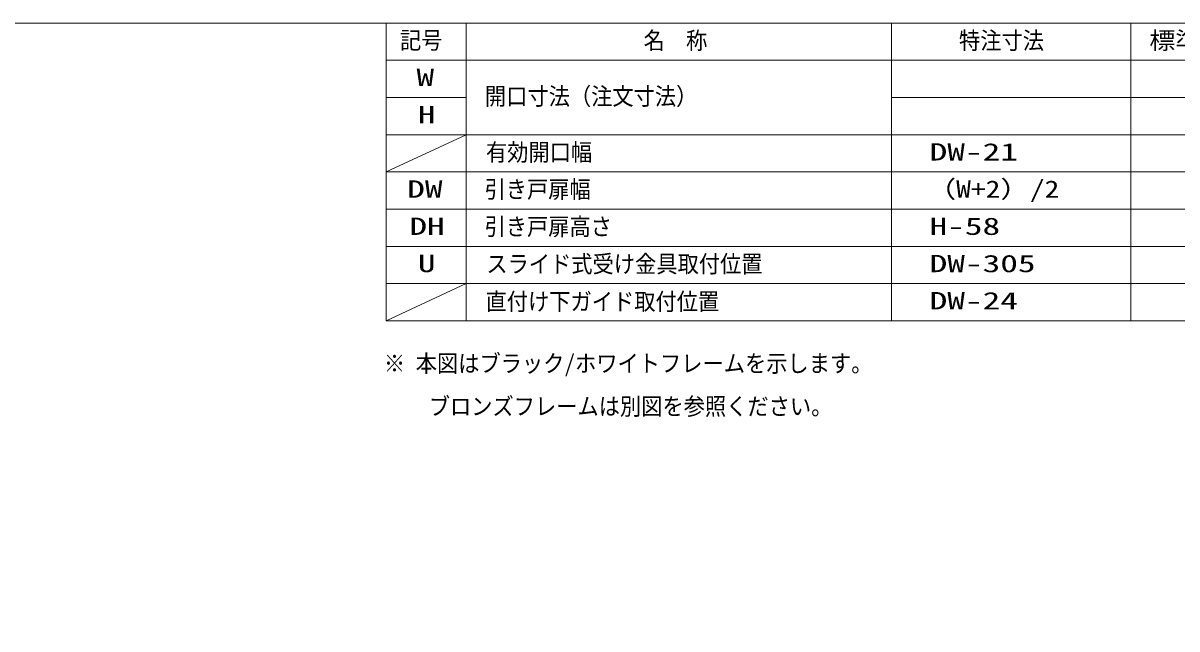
# Model space of a CAD drawing. Units: millimetres, scale not verified. Extents: x -6062 to 6062, y -3045 to 3045.
# Drawn here: x -771 to 1399, y 1631 to 2770 of the extents above; entities that cross this region are included whole.
import ezdxf
from ezdxf.enums import TextEntityAlignment as Align

# ---------------------------------------------------------------- set-up
doc = ezdxf.new("R2010")
doc.units = ezdxf.units.MM
doc.header["$LTSCALE"] = 20
doc.layers.add('0-5_1図面枠', color=7, linetype='Continuous', lineweight=9)
doc.styles.add('ＭＳ ゴシック', font='')
doc.styles.get('ＭＳ ゴシック').set_extended_font_data('MS Gothic')

# ---------------------------------------------------------------- blocks, each defined once
blk = doc.blocks.new('グループ-99')
at = {"layer": '0-5_1図面枠'}
blk.add_lwpolyline([(-80000, 55400), (80000, 55400), (80000, -55400), (-80000, -55400)], close=True, dxfattribs=at)
blk = doc.blocks.new('図面枠')
at = {"layer": '0-5_1図面枠'}
blk.add_blockref('グループ-99', (0, 0), dxfattribs=at)
blk = doc.blocks.new('グループ-101')
at = {"layer": '0-5_1図面枠'}
for p, q in [((37000, 55400), (37000, 44200)), ((53000, 55400), (53000, 44200)), ((62000, 55400), (62000, 44200)), ((80000, 54000), (34000, 54000)), ((37000, 52600), (34000, 52600)), ((80000, 52600), (53000, 52600)), ((80000, 51200), (34000, 51200)), ((37000, 51200), (34000, 49800)), ((80000, 49800), (34000, 49800)), ((80000, 48400), (34000, 48400)), ((80000, 48400), (34000, 48400)), ((80000, 47000), (34000, 47000)), ((80000, 47000), (34000, 47000)), ((37000, 45600), (34000, 44200)), ((80000, 45600), (34000, 45600))]:
    blk.add_line(p, q, dxfattribs=at)
blk.add_lwpolyline([(34000, 55400), (80000, 55400), (80000, 44200), (34000, 44200)], close=True, dxfattribs=at)
at = {"layer": '0-5_1図面枠', "style": 'ＭＳ ゴシック'}
for s, width, p in [('記号', 0.9, (34514.6, 54232.8)), ('名\u3000称', 0.9, (43676, 54221.3)), ('特注寸法', 0.9, (55538.4, 54223)), ('標準寸法（DW803）', 1.1, (62695.9, 54227.1)), ('W', 1.5, (35135, 52836.6)), ('開口寸法（注文寸法）', 0.9, (37708, 52125.1)), ('H', 1.5, (35185.1, 51436.6)), ('有効開口幅', 0.9, (37745.9, 50019.6)), ('DW-21', 1.5, (54434.4, 50034.9)), ('DW', 1.5, (34786.9, 48636.6)), ('引き戸扉幅', 0.9, (37692.4, 48627.1)), ('（W+2）/2', 1.25, (54323.4, 48632.8)), ('DH', 1.5, (34867.8, 47236.6)), ('引き戸扉高さ', 0.9, (37692.4, 47223.4)), ('H-58', 1.5, (54431, 47236.6)), ('U', 1.5, (35185.1, 45836.6)), ('スライド式受け金具取付位置', 0.9, (37761.4, 45819.3)), ('DW-305', 1.5, (54434.4, 45834.9)), ('直付け下ガイド取付位置', 0.9, (37731, 44404.1)), ('DW-24', 1.5, (54434.4, 44436.6)), ('※ 本図はブラック/ホワイトフレームを示します。', 0.9, (33908, 42077.6)), ('\u3000  ブロンズフレームは別図を参照ください。', 0.9, (34000, 40462.7))]:
    blk.add_text(s, height=650.9, dxfattribs=dict(at, width=width)).set_placement(p, align=Align.BOTTOM_LEFT)

msp = doc.modelspace()

# ---------------------------------------------------------------- block references
at = {"layer": '0-5_1図面枠', "xscale": 0.05, "yscale": 0.05}
for name in ['図面枠', 'グループ-101']:
    msp.add_blockref(name, (-1787.5, 0), dxfattribs=at)

doc.saveas('drawing.dxf')
